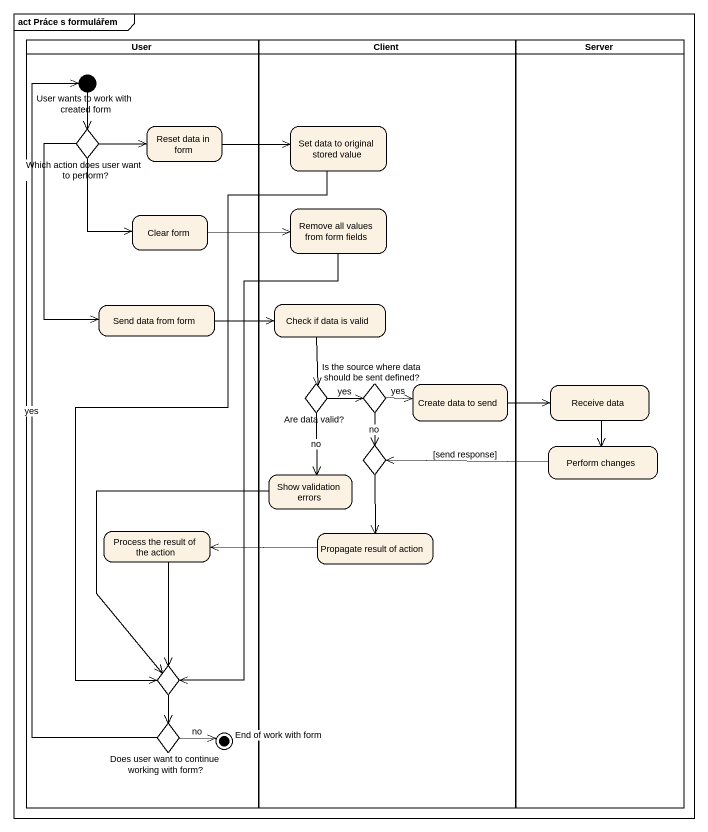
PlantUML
@startuml
mainframe act Práce s formulářem
hide empty description
state User <<partition>> {
  state "User wants to work with created form" as User_wants_to_work_with <<start>>
  state "Which action does user want to perform?" as Which_action_does_user_want <<choice>>
  state "Reset data in form" as Reset_data_in_form
  state "Clear form" as Clear_form
  state "Send data from form" as Send_data_from_form
  state "Process the result of the action" as Process_the_result_of_the
  state choice2 <<choice>>
  state "Does user want to continue working with form?" as Does_user_want_to_continue <<choice>>
  state "End of work with form" as End_of_work_with_form <<end>>
}
state Client <<partition>> {
  state "Set data to original stored value" as Set_data_to_original_stored
  state "Remove all values from form fields" as Remove_all_values_from_form
  state "Check if data is valid" as Check_if_data_is_valid
  state "Are data valid?" as Are_data_valid <<choice>>
  state "Is the source where data should be sent defined?" as Is_the_source_where_data <<choice>>
  state "Create data to send" as Create_data_to_send
  state choice1 <<choice>>
  state "Show validation errors" as Show_validation_errors
  state "Propagate result of action" as Propagate_result_of_action
}
state Server <<partition>> {
  state "Receive data" as Receive_data
  state "Perform changes" as Perform_changes
}
User_wants_to_work_with --> Which_action_does_user_want
Which_action_does_user_want -right-> Reset_data_in_form
Which_action_does_user_want --> Clear_form
Which_action_does_user_want --> Send_data_from_form
Reset_data_in_form -right-> Set_data_to_original_stored
Set_data_to_original_stored --> choice2
Clear_form -right-> Remove_all_values_from_form
Remove_all_values_from_form --> choice2
Send_data_from_form -right-> Check_if_data_is_valid
Check_if_data_is_valid --> Are_data_valid
Are_data_valid -right-> Is_the_source_where_data : yes
Are_data_valid --> Show_validation_errors : no
Is_the_source_where_data -right-> Create_data_to_send : yes
Is_the_source_where_data --> choice1 : no
Create_data_to_send -right-> Receive_data
Receive_data --> Perform_changes
choice1 --> Propagate_result_of_action
Perform_changes -left-> choice1 : [send response]
Show_validation_errors --> choice2
Process_the_result_of_the --> choice2
Propagate_result_of_action -left-> Process_the_result_of_the
choice2 --> Does_user_want_to_continue
Does_user_want_to_continue -up-> User_wants_to_work_with : yes
Does_user_want_to_continue -right-> End_of_work_with_form : no
@enduml
